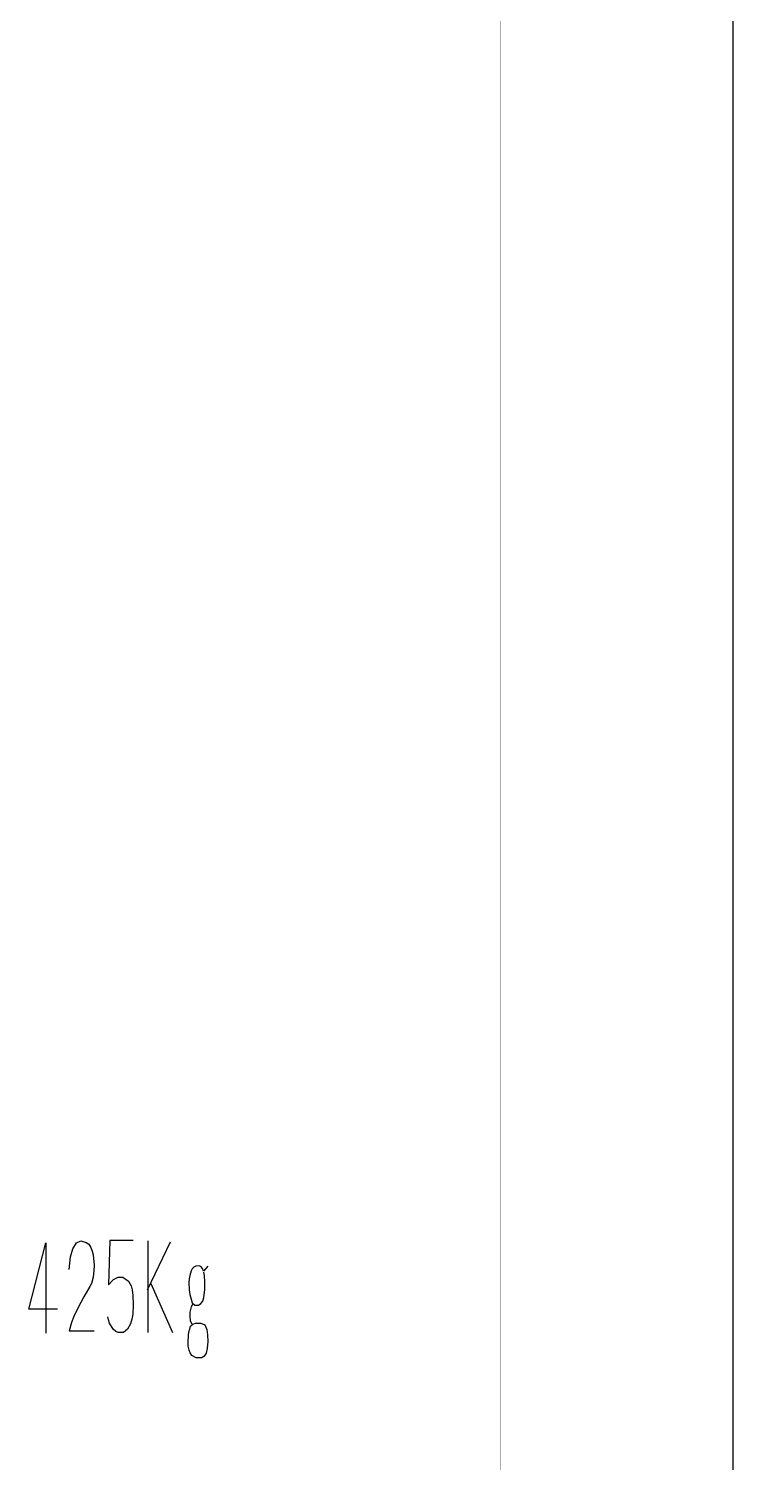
# Model space of a CAD drawing. Extents: x 0 to 2376, y 0 to 3364.
# Drawn here: x 2255.1 to 2376, y 1674.9 to 1920.9 of the extents above; entities that cross this region are included whole.
import ezdxf

# ---------------------------------------------------------------- set-up
doc = ezdxf.new("R2010")
doc.units = 0
doc.header["$MEASUREMENT"] = 0
doc.layers.add('6', color=7, linetype='Continuous')
doc.layers.add('8', color=7, linetype='Continuous')

# ---------------------------------------------------------------- blocks, each defined once
blk = doc.blocks.new('BLKENT83')
at = {"layer": '8', "color": 15, "linetype": 'Continuous'}
blk.add_line((2376, 0), (2376, 3364), dxfattribs=at)
at = {"layer": '8', "color": 7, "linetype": 'Continuous', "const_width": 0.03}
blk.add_lwpolyline([(2336, 40), (2336, 3324)], dxfattribs=at)

msp = doc.modelspace()

# ---------------------------------------------------------------- linework, layer by layer
at = {"layer": '6'}
for p, q in [((2255.11, 1701.21), (2258.03, 1712.57)), ((2258.03, 1712.57), (2258.03, 1697.05)), ((2262.71, 1711.53), (2263.31, 1712.57)), ((2263.31, 1712.57), (2264.07, 1712.89)), ((2264.07, 1712.89), (2264.96, 1712.65)), ((2264.96, 1712.65), (2265.43, 1712.33)), ((2265.43, 1712.33), (2265.77, 1711.77)), ((2269.04, 1712.97), (2268.83, 1705.37)), ((2273.01, 1712.97), (2269.04, 1712.97)), ((2275.52, 1704.49), (2279.42, 1712.73)), ((2275.55, 1712.89), (2275.55, 1697.21)), ((2262.03, 1708.01), (2262.3, 1710.17)), ((2262.3, 1710.17), (2262.71, 1711.53)), ((2265.77, 1711.77), (2266.01, 1711.13)), ((2266.01, 1711.13), (2266.16, 1710.49)), ((2266.16, 1710.49), (2266.35, 1708.73)), ((2266.3, 1707.77), (2266.19, 1706.65)), ((2266.35, 1708.73), (2266.3, 1707.77)), ((2283, 1707.77), (2282.77, 1706.97)), ((2283.16, 1708.09), (2283, 1707.77)), ((2283.47, 1708.41), (2283.16, 1708.09)), ((2283.79, 1708.57), (2283.47, 1708.41)), ((2284.33, 1708.65), (2283.79, 1708.57)), ((2284.62, 1708.49), (2284.33, 1708.65)), ((2284.91, 1708.17), (2284.62, 1708.49)), ((2285.09, 1707.69), (2284.91, 1708.17)), ((2285.85, 1708.57), (2285.09, 1707.69)), ((2285.28, 1706.97), (2285.15, 1707.53)), ((2265.59, 1705.05), (2264.6, 1703.29)), ((2265.88, 1705.61), (2265.59, 1705.05)), ((2266.19, 1706.65), (2265.88, 1705.61)), ((2268.83, 1705.37), (2269.69, 1706.25)), ((2269.69, 1706.25), (2270.48, 1706.65)), ((2270.48, 1706.65), (2271.24, 1706.65)), ((2271.24, 1706.65), (2272.23, 1706.01)), ((2272.23, 1706.01), (2272.7, 1705.21)), ((2272.7, 1705.21), (2272.88, 1704.49)), ((2276.07, 1705.61), (2279.76, 1697.21)), ((2282.66, 1706.41), (2282.61, 1705.77)), ((2282.61, 1705.77), (2282.66, 1704.49)), ((2282.77, 1706.97), (2282.66, 1706.41)), ((2285.35, 1705.85), (2285.28, 1706.97)), ((2285.33, 1704.49), (2285.35, 1705.85)), ((2264.6, 1703.29), (2263.55, 1701.37)), ((2272.88, 1704.49), (2272.99, 1703.53)), ((2272.99, 1703.53), (2273.04, 1701.93)), ((2282.66, 1704.49), (2282.77, 1703.69)), ((2282.77, 1703.69), (2282.98, 1702.89)), ((2282.98, 1702.89), (2283.18, 1702.25)), ((2284.67, 1702.17), (2284.96, 1702.57)), ((2284.96, 1702.57), (2285.17, 1703.21)), ((2285.17, 1703.21), (2285.33, 1704.49)), ((2260.05, 1701.21), (2255.11, 1701.21)), ((2263.55, 1701.37), (2262.84, 1699.93)), ((2272.96, 1700.33), (2272.81, 1699.45)), ((2273.04, 1701.93), (2272.96, 1700.33)), ((2282.98, 1701.61), (2282.77, 1700.65)), ((2282.77, 1700.65), (2282.77, 1700.01)), ((2282.77, 1700.01), (2282.79, 1699.21)), ((2283.29, 1702.09), (2282.98, 1701.61)), ((2283.18, 1702.25), (2283.63, 1701.85)), ((2283.63, 1701.85), (2284.23, 1701.85)), ((2284.23, 1701.85), (2284.67, 1702.17)), ((2262.45, 1698.89), (2262.03, 1697.45)), ((2262.84, 1699.93), (2262.45, 1698.89)), ((2268.83, 1699.37), (2268.67, 1699.85)), ((2268.96, 1698.81), (2268.83, 1699.37)), ((2269.59, 1697.77), (2268.96, 1698.81)), ((2270.06, 1697.37), (2269.59, 1697.77)), ((2272.05, 1697.77), (2271.39, 1697.21)), ((2272.57, 1698.65), (2272.05, 1697.77)), ((2272.81, 1699.45), (2272.57, 1698.65)), ((2282.53, 1696.81), (2282.64, 1697.53)), ((2282.64, 1697.53), (2282.77, 1697.77)), ((2282.77, 1697.77), (2282.9, 1698.25)), ((2282.79, 1699.21), (2283.13, 1698.57)), ((2282.9, 1698.25), (2283.16, 1698.49)), ((2283.13, 1698.57), (2283.71, 1698.81)), ((2283.71, 1698.81), (2284.67, 1698.81)), ((2284.67, 1698.81), (2285.33, 1698.49)), ((2285.33, 1698.49), (2285.67, 1697.69)), ((2285.67, 1697.69), (2285.8, 1696.81)), ((2262.03, 1697.45), (2266.35, 1697.45)), ((2270.45, 1697.21), (2270.06, 1697.37)), ((2271.39, 1697.21), (2270.45, 1697.21)), ((2282.48, 1695.45), (2282.53, 1696.81)), ((2282.5, 1694.81), (2282.48, 1695.45)), ((2285.82, 1695.61), (2285.75, 1694.41)), ((2285.8, 1696.81), (2285.82, 1695.61)), ((2282.66, 1694.17), (2282.5, 1694.81)), ((2282.84, 1693.69), (2282.66, 1694.17)), ((2283.08, 1693.21), (2282.84, 1693.69)), ((2283.86, 1692.81), (2283.08, 1693.21)), ((2284.81, 1692.81), (2283.86, 1692.81)), ((2285.2, 1693.13), (2284.81, 1692.81)), ((2285.54, 1693.61), (2285.2, 1693.13)), ((2285.75, 1694.41), (2285.54, 1693.61))]:
    msp.add_line(p, q, dxfattribs=at)

# ---------------------------------------------------------------- block references
msp.add_blockref('BLKENT83', (0, 0), dxfattribs=at)

doc.saveas('drawing.dxf')
